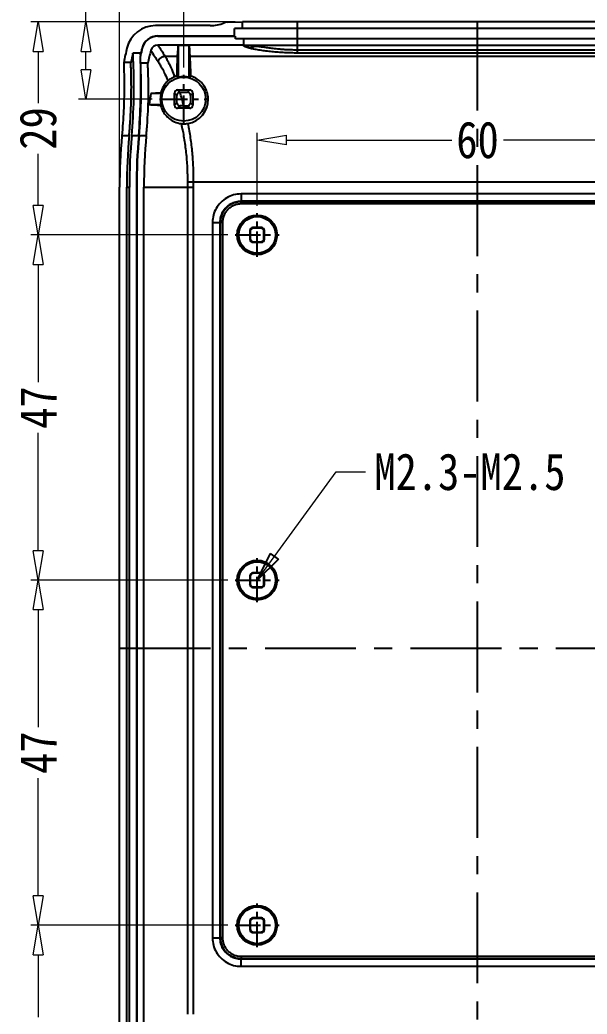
# Model space of a CAD drawing. Header units: millimetres. Extents: x 1786 to 4339, y -2795 to -1928.
# Drawn here: x 4205.6 to 4282.8, y -2714.4 to -2579 of the extents above; entities that cross this region are included whole.
import ezdxf

# ---------------------------------------------------------------- set-up
doc = ezdxf.new("R2010")
doc.units = ezdxf.units.MM
doc.linetypes.add('CENTER', pattern=[50.8, 31.75, -6.35, 6.35, -6.35])
doc.layers.add('06___PRT_ALL_SURFS', color=7, linetype='Continuous')
doc.layers.add('dim', color=3, linetype='Continuous', lineweight=9)
doc.styles.add('FFS', font='SIMFANG.TTF', dxfattribs={"width": 0.85})
doc.dimstyles.new('YanXiu', dxfattribs={"dimtxt": 2.5, "dimasz": 2.2, "dimexe": 1, "dimexo": 0.6, "dimgap": 0.66, "dimtad": 0, "dimzin": 9, "dimdsep": 46, "dimtxsty": 'FFS', "dimblk": 'CLOSEDBLANK', "dimcen": 0, "dimclrd": 256, "dimclre": 131, "dimclrt": 42, "dimazin": 2, "dimtfac": 1, "dimtofl": 0, "dimtmove": 0, "dimatfit": 3, "dimldrblk": 'CLOSEDBLANK', "dimfxl": 1, "dimlwd": 5, "dimlwe": 5, "dimarcsym": 0})

# ---------------------------------------------------------------- blocks, each defined once
blk = doc.blocks.new('_ClosedBlank')
at = {"color": 0, "linetype": 'ByBlock', "lineweight": -2}
for p, q in [((-1, 0.167), (0, 0)), ((-1, 0.167), (-1, -0.167)), ((0, 0), (-1, -0.167))]:
    blk.add_line(p, q, dxfattribs=at)
blk = doc.blocks.new('*D156')
at = {"layer": 'Defpoints', "color": 0}
for p in [(4376.18, -2577.08), (4354.86, -2587.58), (4364.88, -2587.58, 0)]:
    blk.add_point(p, dxfattribs=at)
at = {"layer": 'dim', "lineweight": 5}
for p, q in [((4354.86, -2577.08), (4354.86, -2573.08)), ((4354.86, -2583.58), (4354.86, -2581.08))]:
    blk.add_line(p, q, dxfattribs=at)
at = {"layer": 'dim', "color": 131, "lineweight": 5}
for p, q in [((4375.18, -2577.08), (4353.86, -2577.08)), ((4363.88, -2587.58), (4353.86, -2587.58))]:
    blk.add_line(p, q, dxfattribs=at)
at = {"layer": 'dim', "lineweight": 5, "xscale": 4, "yscale": 4, "zscale": 4}
for p, rotation in [((4354.86, -2577.08), 90), ((4354.86, -2587.58), 270)]:
    blk.add_blockref('_ClosedBlank', p, dxfattribs=dict(at, rotation=rotation))
at = {"layer": 'dim', "color": 42, "insert": (4354.86, -2566.77), "char_height": 5, "attachment_point": 5, "rotation": 90, "style": 'FFS'}
blk.add_mtext('10.5', dxfattribs=at)
blk = doc.blocks.new('*D157')
at = {"layer": 'Defpoints', "color": 0}
for p in [(4376.18, -2577.08), (4348.36, -2606.08), (4375.19, -2606.08, 0)]:
    blk.add_point(p, dxfattribs=at)
at = {"layer": 'dim', "color": 131, "lineweight": 5}
for p, q in [((4375.18, -2577.08), (4347.36, -2577.08)), ((4374.19, -2606.08), (4347.36, -2606.08))]:
    blk.add_line(p, q, dxfattribs=at)
at = {"layer": 'dim', "lineweight": 5}
for p, q in [((4348.36, -2581.08), (4348.36, -2588.13)), ((4348.36, -2602.08), (4348.36, -2595.03))]:
    blk.add_line(p, q, dxfattribs=at)
at = {"layer": 'dim', "lineweight": 5, "xscale": 4, "yscale": 4, "zscale": 4}
for p, rotation in [((4348.36, -2577.08), 90), ((4348.36, -2606.08), 270)]:
    blk.add_blockref('_ClosedBlank', p, dxfattribs=dict(at, rotation=rotation))
at = {"layer": 'dim', "color": 42, "insert": (4348.36, -2591.58), "char_height": 5, "attachment_point": 5, "rotation": 90, "style": 'FFS'}
blk.add_mtext('29', dxfattribs=at)
blk = doc.blocks.new('*D158')
at = {"layer": 'Defpoints', "color": 0}
for p in [(4375.19, -2606.08, 0), (4348.36, -2653.08), (4375.19, -2653.08, 0)]:
    blk.add_point(p, dxfattribs=at)
at = {"layer": 'dim', "color": 131, "lineweight": 5}
for p, q in [((4374.19, -2606.08), (4347.36, -2606.08)), ((4374.19, -2653.08), (4347.36, -2653.08))]:
    blk.add_line(p, q, dxfattribs=at)
at = {"layer": 'dim', "lineweight": 5}
for p, q in [((4348.36, -2610.08), (4348.36, -2626.12)), ((4348.36, -2649.08), (4348.36, -2633.04))]:
    blk.add_line(p, q, dxfattribs=at)
at = {"layer": 'dim', "lineweight": 5, "xscale": 4, "yscale": 4, "zscale": 4}
for p, rotation in [((4348.36, -2606.08), 90), ((4348.36, -2653.08), 270)]:
    blk.add_blockref('_ClosedBlank', p, dxfattribs=dict(at, rotation=rotation))
at = {"layer": 'dim', "color": 42, "insert": (4348.36, -2629.58), "char_height": 5, "attachment_point": 5, "rotation": 90, "style": 'FFS'}
blk.add_mtext('47', dxfattribs=at)
blk = doc.blocks.new('*D159')
at = {"layer": 'Defpoints', "color": 0}
for p in [(4375.19, -2653.08, 0), (4348.36, -2700.08), (4375.19, -2700.08, 0)]:
    blk.add_point(p, dxfattribs=at)
at = {"layer": 'dim', "color": 131, "lineweight": 5}
for p, q in [((4374.19, -2653.08), (4347.36, -2653.08)), ((4374.19, -2700.08), (4347.36, -2700.08))]:
    blk.add_line(p, q, dxfattribs=at)
at = {"layer": 'dim', "lineweight": 5}
for p, q in [((4348.36, -2657.08), (4348.36, -2673.12)), ((4348.36, -2696.08), (4348.36, -2680.04))]:
    blk.add_line(p, q, dxfattribs=at)
at = {"layer": 'dim', "lineweight": 5, "xscale": 4, "yscale": 4, "zscale": 4}
for p, rotation in [((4348.36, -2653.08), 90), ((4348.36, -2700.08), 270)]:
    blk.add_blockref('_ClosedBlank', p, dxfattribs=dict(at, rotation=rotation))
at = {"layer": 'dim', "color": 42, "insert": (4348.36, -2676.58), "char_height": 5, "attachment_point": 5, "rotation": 90, "style": 'FFS'}
blk.add_mtext('47', dxfattribs=at)
blk = doc.blocks.new('*D160')
at = {"layer": 'Defpoints', "color": 0}
for p in [(4375.19, -2700.08, 0), (4348.36, -2737.58), (4364.88, -2737.58, 0)]:
    blk.add_point(p, dxfattribs=at)
at = {"layer": 'dim', "color": 131, "lineweight": 5}
for p, q in [((4374.19, -2700.08), (4347.36, -2700.08)), ((4363.88, -2737.58), (4347.36, -2737.58))]:
    blk.add_line(p, q, dxfattribs=at)
at = {"layer": 'dim', "lineweight": 5}
for p, q in [((4348.36, -2704.08), (4348.36, -2712.57)), ((4348.36, -2733.58), (4348.36, -2725.09))]:
    blk.add_line(p, q, dxfattribs=at)
at = {"layer": 'dim', "lineweight": 5, "xscale": 4, "yscale": 4, "zscale": 4}
for p, rotation in [((4348.36, -2700.08), 90), ((4348.36, -2737.58), 270)]:
    blk.add_blockref('_ClosedBlank', p, dxfattribs=dict(at, rotation=rotation))
at = {"layer": 'dim', "color": 42, "insert": (4348.36, -2718.83), "char_height": 5, "attachment_point": 5, "rotation": 90, "style": 'FFS'}
blk.add_mtext('37.5', dxfattribs=at)
blk = doc.blocks.new('*D162')
at = {"layer": 'Defpoints', "color": 0}
for p in [(4438.18, -2593.16), (4378.18, -2603.1, 0), (4438.18, -2603.1, 0)]:
    blk.add_point(p, dxfattribs=at)
at = {"layer": 'dim', "color": 131, "lineweight": 5}
for p, q in [((4378.18, -2602.1), (4378.18, -2592.16)), ((4438.18, -2602.1), (4438.18, -2592.16))]:
    blk.add_line(p, q, dxfattribs=at)
at = {"layer": 'dim', "lineweight": 5}
for p, q in [((4382.18, -2593.16), (4404.66, -2593.16)), ((4434.18, -2593.16), (4411.69, -2593.16))]:
    blk.add_line(p, q, dxfattribs=at)
at = {"layer": 'dim', "lineweight": 5, "xscale": 4, "yscale": 4, "zscale": 4, "rotation": 180}
blk.add_blockref('_ClosedBlank', (4378.18, -2593.16), dxfattribs=at)
at = {"layer": 'dim', "lineweight": 5, "xscale": 4, "yscale": 4, "zscale": 4}
blk.add_blockref('_ClosedBlank', (4438.18, -2593.16), dxfattribs=at)
at = {"layer": 'dim', "color": 42, "insert": (4408.18, -2593.16), "char_height": 5, "attachment_point": 5, "style": 'FFS'}
blk.add_mtext('60', dxfattribs=at)
blk = doc.blocks.new('*D163')
at = {"layer": 'Defpoints', "color": 0}
for p in [(4448.18, -2571.93), (4368.18, -2584.28, 0), (4448.18, -2584.28, 0)]:
    blk.add_point(p, dxfattribs=at)
at = {"layer": 'dim', "color": 131, "lineweight": 5}
for p, q in [((4368.18, -2583.28), (4368.18, -2570.93)), ((4448.18, -2583.28), (4448.18, -2570.93))]:
    blk.add_line(p, q, dxfattribs=at)
at = {"layer": 'dim', "lineweight": 5}
for p, q in [((4372.18, -2571.93), (4404.66, -2571.93)), ((4444.18, -2571.93), (4411.69, -2571.93))]:
    blk.add_line(p, q, dxfattribs=at)
at = {"layer": 'dim', "lineweight": 5, "xscale": 4, "yscale": 4, "zscale": 4, "rotation": 180}
blk.add_blockref('_ClosedBlank', (4368.18, -2571.93), dxfattribs=at)
at = {"layer": 'dim', "lineweight": 5, "xscale": 4, "yscale": 4, "zscale": 4}
blk.add_blockref('_ClosedBlank', (4448.18, -2571.93), dxfattribs=at)
at = {"layer": 'dim', "color": 42, "insert": (4408.18, -2571.93), "char_height": 5, "attachment_point": 5, "style": 'FFS'}
blk.add_mtext('80', dxfattribs=at)
blk = doc.blocks.new('*D164')
at = {"layer": 'Defpoints', "color": 0}
for p in [(4456.9, -2565.43), (4359.45, -2599.58), (4456.9, -2599.58)]:
    blk.add_point(p, dxfattribs=at)
at = {"layer": 'dim', "color": 131, "lineweight": 5}
for p, q in [((4359.45, -2598.58), (4359.45, -2564.43)), ((4456.9, -2598.58), (4456.9, -2564.43))]:
    blk.add_line(p, q, dxfattribs=at)
at = {"layer": 'dim', "lineweight": 5}
for p, q in [((4363.45, -2565.43), (4400.34, -2565.43)), ((4452.9, -2565.43), (4416.01, -2565.43))]:
    blk.add_line(p, q, dxfattribs=at)
at = {"layer": 'dim', "lineweight": 5, "xscale": 4, "yscale": 4, "zscale": 4, "rotation": 180}
blk.add_blockref('_ClosedBlank', (4359.45, -2565.43), dxfattribs=at)
at = {"layer": 'dim', "lineweight": 5, "xscale": 4, "yscale": 4, "zscale": 4}
blk.add_blockref('_ClosedBlank', (4456.9, -2565.43), dxfattribs=at)
at = {"layer": 'dim', "color": 42, "insert": (4408.18, -2565.43), "char_height": 5, "attachment_point": 5, "style": 'FFS'}
blk.add_mtext('97.46', dxfattribs=at)
blk = doc.blocks.new('*u194')
at = {"color": 7, "linetype": 'Continuous'}
for p, q in [((-36.399, 84.75, 0), (-43.838, 84.75, 0)), ((-34.104, 85.213, 0), (-32, 85.25, 0)), ((-33.1, 83.35, 0), (-33.1, 84.35, 0)), ((33.1, 84.35, 0), (-33.1, 84.35, 0)), ((-32, 84.35, 0), (-32, 85.25, 0)), ((32, 85.25, 0), (-32, 85.25, 0)), ((-24.5, 81.063, 0), (-24.5, 85.25, 0)), ((-43.533, 83.35, 0), (-43.533, 83.322, 0)), ((-43.533, 83.35, 0), (-33.1, 83.35, 0)), ((-43.533, 83.322, 0), (-33.1, 83.322, 0)), ((-32.95, 82.95, 0), (-32.95, 83.322, 0)), ((32.95, 82.95, 0), (-32.95, 82.95, 0)), ((-31.827, 82.11, 0), (-31.827, 82.95, 0)), ((-45.667, 81.684, 0), (-45.64, 81.677, 0)), ((-31.827, 82.11, 0), (-43.508, 82.11, 0)), ((-40.75, 82.046, 0), (-40.75, 77.711, 0)), ((-39.25, 82.046, 0), (-40.75, 82.046, 0)), ((-39.25, 77.711, 0), (-39.25, 82.046, 0)), ((-31.749, 82.093, 0), (31.749, 82.093, 0)), ((-24.5, 81.468, 0), (24.5, 81.468, 0)), ((-45.914, 81, 0), (-46.914, 81, 0)), ((-45.904, 80.713, 0), (-45.914, 81, 0)), ((-45.876, 80.706, 0), (-45.899, 80.61, 0)), ((-45.894, 80.454, 0), (-45.899, 80.61, 0)), ((-45.864, 79.621, 0), (-45.894, 80.454, 0)), ((-42.549, 80.601, 0), (-40.877, 80.6, 0)), ((-39.123, 80.6, 0), (39.123, 80.6, 0)), ((-24.5, 81.063, 0), (24.5, 81.063, 0)), ((-47.2, 79.75, 0), (-48.173, 79.75, 0)), ((-44.888, 79.621, 0), (-45.864, 79.621, 0)), ((-40.51, 75.684, 0), (-40.826, 76, 0)), ((-40.826, 76, 0), (-39.174, 76, 0)), ((-39.49, 75.684, 0), (-39.174, 76, 0)), ((-43.085, 75.5, 0), (-44.469, 75.5, 0)), ((-41.25, 73.924, 0), (-41.25, 75.576, 0)), ((-40.93, 75.256, 0), (-41.25, 75.576, 0)), ((-40.51, 75.684, 0), (-39.49, 75.684, 0)), ((-39.073, 75.253, 0), (-38.75, 75.576, 0)), ((-38.75, 75.576, 0), (-38.75, 73.924, 0)), ((-44.71, 74, 0), (-43.085, 74, 0)), ((-40.92, 74.254, 0), (-41.25, 73.924, 0)), ((-40.486, 73.84, 0), (-40.826, 73.5, 0)), ((-39.174, 73.5, 0), (-40.826, 73.5, 0)), ((-39.991, 73.842, 0), (-39.516, 73.842, 0)), ((-39.516, 73.842, 0), (-39.174, 73.5, 0)), ((-39.087, 74.261, 0), (-38.75, 73.924, 0)), ((-47.432, 69.75, 0), (-48.418, 69.75, 0)), ((-46.126, 69.75, 0), (-47.077, 69.75, 0)), ((-45.09, 69.75, 0), (-46.082, 69.75, 0)), ((-48.73, -63.25, 0), (-48.73, 62.75, 0)), ((-47.748, -63.25, 0), (-47.748, 62.75, 0)), ((-47.748, 62.75, 0), (-47.394, 62.75, 0)), ((-47.394, -63.25, 0), (-47.394, 62.75, 0)), ((-46.447, 62.75, 0), (-46.447, -63.25, 0)), ((-46.403, 62.75, 0), (-46.447, 62.75, 0)), ((-46.403, 62.75, 0), (-46.403, -63.25, 0)), ((-45.415, -63.25, 0), (-45.415, 62.75, 0)), ((-45.415, 62.75, 0), (-38.7, 62.75, 0)), ((-39.501, 62.75, 0), (-39.501, -49.843, 0)), ((-39.498, 63.47, 0), (-38.696, 63.461, 0)), ((-38.7, 62.75, 0), (-38.7, -49.843, 0)), ((-38.696, 63.461, 0), (38.696, 63.46, 0)), ((-32.2, 61.83, 0), (-32.2, 60.831, 0)), ((32.2, 61.83, 0), (-32.2, 61.83, 0)), ((-32.2, 60.831, 0), (-32.2, 60.765, 0)), ((32.2, 60.831, 0), (-32.2, 60.831, 0)), ((-32.2, 60.465, 0), (-32.2, 60.765, 0)), ((32.2, 60.765, 0), (-32.2, 60.765, 0)), ((32.2, 60.465, 0), (-32.2, 60.465, 0)), ((-36.08, 57.95, 0), (-36.08, -39.45, 0)), ((-36.08, 57.95, 0), (-35.081, 57.95, 0)), ((-35.081, 57.95, 0), (-35.081, -39.45, 0)), ((-35.081, 57.95, 0), (-35.015, 57.95, 0)), ((-35.015, 57.95, 0), (-35.015, -39.45, 0)), ((-34.715, 57.95, 0), (-35.015, 57.95, 0)), ((-34.715, 57.95, 0), (-34.715, -39.45, 0)), ((-30.589, 57.25, 0), (-30.519, 57.18, 0)), ((-29.481, 57.18, 0), (-30.519, 57.18, 0)), ((-29.411, 57.25, 0), (-29.481, 57.18, 0)), ((-31, 56.839, 0), (-30.93, 56.769, 0)), ((-31, 55.661, 0), (-30.93, 55.731, 0)), ((-30.93, 56.769, 0), (-30.93, 55.731, 0)), ((-29, 56.839, 0), (-29.07, 56.769, 0)), ((-29.07, 55.731, 0), (-29.07, 56.769, 0)), ((-29, 55.661, 0), (-29.07, 55.731, 0)), ((-30.589, 55.25, 0), (-30.519, 55.32, 0)), ((-30.519, 55.32, 0), (-29.481, 55.32, 0)), ((-29.411, 55.25, 0), (-29.481, 55.32, 0)), ((-31, 9.839, 0), (-30.93, 9.769, 0)), ((-30.93, 9.769, 0), (-30.93, 8.731, 0)), ((-30.589, 10.25, 0), (-30.519, 10.18, 0)), ((-29.481, 10.18, 0), (-30.519, 10.18, 0)), ((-29.411, 10.25, 0), (-29.481, 10.18, 0)), ((-29, 9.839, 0), (-29.07, 9.769, 0)), ((-29.07, 8.731, 0), (-29.07, 9.769, 0)), ((-31, 8.661, 0), (-30.93, 8.731, 0)), ((-30.589, 8.25, 0), (-30.519, 8.32, 0)), ((-30.519, 8.32, 0), (-29.481, 8.32, 0)), ((-29.411, 8.25, 0), (-29.481, 8.32, 0)), ((-29, 8.661, 0), (-29.07, 8.731, 0)), ((-31, -37.161, 0), (-30.93, -37.231, 0)), ((-30.93, -37.231, 0), (-30.93, -38.269, 0)), ((-30.589, -36.75, 0), (-30.519, -36.82, 0)), ((-29.481, -36.82, 0), (-30.519, -36.82, 0)), ((-29.411, -36.75, 0), (-29.481, -36.82, 0)), ((-29, -37.161, 0), (-29.07, -37.231, 0)), ((-29.07, -38.269, 0), (-29.07, -37.231, 0)), ((-31, -38.339, 0), (-30.93, -38.269, 0)), ((-30.589, -38.75, 0), (-30.519, -38.68, 0)), ((-30.519, -38.68, 0), (-29.481, -38.68, 0)), ((-29.411, -38.75, 0), (-29.481, -38.68, 0)), ((-29, -38.339, 0), (-29.07, -38.269, 0)), ((-36.08, -39.45, 0), (-35.081, -39.45, 0)), ((-35.081, -39.45, 0), (-35.015, -39.45, 0)), ((-34.715, -39.45, 0), (-35.015, -39.45, 0)), ((-32.2, -41.965, 0), (32.2, -41.965, 0)), ((-32.2, -41.965, 0), (-32.2, -42.265, 0)), ((-32.2, -42.265, 0), (32.2, -42.265, 0)), ((-32.2, -42.331, 0), (-32.2, -42.265, 0)), ((-32.2, -42.331, 0), (32.2, -42.331, 0)), ((-32.2, -43.33, 0), (-32.2, -42.331, 0)), ((-32.2, -43.33, 0), (32.2, -43.33, 0))]:
    blk.add_line(p, q, dxfattribs=at)
at = {"color": 1, "linetype": 'CENTER', "ltscale": 0.389839}
for p, q in [((0, -85.25), (0, 85.25)), ((-48.73, 0), (48.73, 0))]:
    blk.add_line(p, q, dxfattribs=at)
at = {"color": 1, "linetype": 'CENTER', "ltscale": 0.12}
for p, q in [((-40, 71.45), (-40, 78.05)), ((-43.3, 74.75), (-36.7, 74.75))]:
    blk.add_line(p, q, dxfattribs=at)
at = {"color": 1, "linetype": 'CENTER', "ltscale": 0.108385}
for p, q in [((-30, 53.269), (-30, 59.231)), ((-32.981, 56.25), (-27.019, 56.25)), ((-30, 6.269), (-30, 12.231)), ((-32.981, 9.25), (-27.019, 9.25)), ((-30, -40.731), (-30, -34.769)), ((-32.981, -37.75), (-27.019, -37.75))]:
    blk.add_line(p, q, dxfattribs=at)
at = {"color": 7, "linetype": 'Continuous'}
for centre, radius in [((-40, 74.75, 0), 3), ((-30, 56.25, 0), 2.71), ((-30, 9.25, 0), 2.71), ((-30, -37.75, 0), 2.71)]:
    blk.add_circle(centre, radius, dxfattribs=at)
for centre, radius, start, end in [((-43.838, 80.75, 0), 4, 90.0008, 166.2992), ((-36.399, 89.75, 0), 5, 270, 292.66658), ((-34.087, 84.213, 0), 1, 91, 112.66652), ((-43.533, 81.15, 0), 2.2, 90.00001, 165.95145), ((-43.531, 81.148, 0), 2.174, 90.04163, 165.90977), ((30, 62.75, 0), 80, 166.29975, 167.7311), ((30, 62.75, 0), 78, 165.95145, 166.68592), ((30, 62.75, 0), 77.972, 165.95145, 166.68594), ((30, 62.75, 0), 76.765, 165.97513, 167.30457), ((-43.508, 81.112, 0), 0.999, 89.99744, 165.99083), ((591.042, 503.569, 0), 762.988, 213.598609, 213.732746), ((638.638, 514.479, 0), 807.63, 212.367969, 212.49487), ((-26.194, 106.962, 0), 25.482, 257.22882, 257.40997), ((-32.74, 86.519, 0), 5.149, 290.50724, 298.09456), ((30, 62.75, 0), 79.05, 166.65191, 167.58132), ((-156.46, 74.708, 0), 109.726, 2.82965, 3.28735), ((-118.008, 76.683, 0), 71.223, 2.47948, 2.76965), ((-38.31, 80.986, 0), 7.598, 182.06585, 182.8427), ((-121.417, 76.429, 0), 74.64, 354.86609, 2.56119), ((-135.864, 77.046, 0), 90.035, 355.35174, 1.39861), ((-117.229, 76.245, 0), 71.443, 354.78357, 2.22496), ((-122.133, 76.139, 0), 76.348, 2.16168, 2.61344), ((-39.879, 74.732, 0), 3.365, 132.43596, 165.60543), ((-40.001, 74.678, 0), 3.342, 106.84018, 111.66689), ((-47.148, 69.487, 0), 10.42, 52.11731, 53.63168), ((-40, 74.75, 0), 3.054, 75.78444, 104.21556), ((-32.779, 69.39, 0), 10.541, 126.37703, 127.87398), ((30, 62.75, 0), 75.553, 170.28447, 171.43665), ((-40, 74.75, 0), 3.175, 166.33445, 193.66555), ((-34.86, 81.964, 0), 10.46, 217.68646, 218.16544), ((-296.326, 72.214, 0), 255.414, 0.45757, 0.68244), ((-79.131, 63.725, 0), 40.426, 14.49262, 17.20612), ((-39.993, 74.708, 0), 3.324, 279.53838, 0.72689), ((-34.871, 67.544, 0), 10.447, 141.83402, 142.39101), ((-39.993, 24.307, 0), 49.535, 89.99702, 90.56984), ((30, 62.75, 0), 78.73, 174.899, 180), ((30, 62.75, 0), 77.748, 174.8344, 180), ((30, 62.75, 0), 77.394, 174.81074, 180), ((30, 62.75, 0), 76.447, 174.74625, 180), ((30, 62.75, 0), 76.403, 174.74324, 180), ((30, 62.75, 0), 75.415, 174.67417, 180), ((30, 62.75, 0), 69.501, 179.40676, 180), ((30, 62.75, 0), 68.7, 179.40737, 180)]:
    blk.add_arc(centre, radius, start, end, dxfattribs=at)
for centre, major_axis, ratio, start_param, end_param in [((-40.705, 49.75, 0), (0, 32.4), 0.0174551, 0.0803333, 0.3105218), ((-39.295, 49.75, 0), (0, 32.4), 0.0174551, -0.3105218, -0.0803333), ((-40.781, 63.461, 0), (0, 18), 0.0174551, 0.3105218, 0.6420646), ((-39.219, 63.461, 0), (0, 18), 0.0174551, -0.6420646, -0.3105218), ((-40.826, 75.576, 0), (0.3, -0.3), 0.9996955, 2.3563468, 3.9268385), ((-39.174, 75.576, 0), (0.3, 0.3), 0.9996955, -0.7852459, 0.7852459), ((-38.836, 63.461, 0), (0, 18), 0.0174551, 0.8564932, 0.9273152), ((-40.826, 73.924, 0), (0.3, 0.3), 0.9996955, -3.9268385, -2.3563468), ((-39.174, 73.924, 0), (0.3, -0.3), 0.9996955, -0.7852459, 0.7852459), ((-30.519, 56.769, 0), (0.291, -0.291), 0.9996955, 2.3563468, 3.9268385), ((-29.481, 56.769, 0), (0.291, 0.291), 0.9996955, -0.7852459, 0.7852459), ((-30.519, 55.731, 0), (0.291, 0.291), 0.9996955, 2.3563468, 3.9268385), ((-29.481, 55.731, 0), (0.291, -0.291), 0.9996955, -0.7852459, 0.7852459), ((-30.519, 9.769, 0), (0.291, -0.291), 0.9996955, 2.3563468, 3.9268385), ((-29.481, 9.769, 0), (0.291, 0.291), 0.9996955, -0.7852459, 0.7852459), ((-30.519, 8.731, 0), (0.291, 0.291), 0.9996955, 2.3563468, 3.9268385), ((-29.481, 8.731, 0), (0.291, -0.291), 0.9996955, -0.7852459, 0.7852459), ((-30.519, -37.231, 0), (-0.291, 0.291), 0.9996955, -0.7852459, 0.7852459), ((-29.481, -37.231, 0), (0.291, 0.291), 0.9996955, -0.7852459, 0.7852459), ((-30.519, -38.269, 0), (0.291, 0.291), 0.9996955, -3.9268385, -2.3563468), ((-29.481, -38.269, 0), (-0.291, 0.291), 0.9996955, -3.9268385, -2.3563468)]:
    blk.add_ellipse(centre, major_axis=major_axis, ratio=ratio, start_param=start_param, end_param=end_param, dxfattribs=at)
for points, start_tangent, end_tangent in [([(-31.749, 82.093, 0), (-31.764, 82.091, 0), (-31.789, 82.086, 0), (-31.811, 82.08, 0), (-31.829, 82.073, 0), (-31.844, 82.064, 0), (-31.853, 82.046, 0), (-31.849, 82.031, 0), (-31.833, 82.012, 0), (-31.82, 82.002, 0), (-31.802, 81.989, 0), (-31.779, 81.976, 0), (-31.749, 81.96, 0), (-31.712, 81.943, 0), (-31.666, 81.923, 0), (-31.61, 81.901, 0), (-31.541, 81.875, 0), (-31.458, 81.847, 0), (-31.359, 81.815, 0), (-31.24, 81.78, 0), (-31.1, 81.74, 0), (-30.927, 81.694, 0)], (-0.9912913, -0.1316877), (0.9681439, -0.2503943)), ([(-31.751, 82.093, 0), (-31.736, 82.091, 0), (-31.716, 82.089, 0), (-31.69, 82.087, 0), (-31.658, 82.084, 0), (-31.619, 82.081, 0), (-31.573, 82.078, 0), (-31.518, 82.074, 0), (-31.454, 82.069, 0), (-31.38, 82.063, 0), (-31.292, 82.056, 0), (-31.188, 82.048, 0), (-31.066, 82.038, 0), (-30.922, 82.026, 0), (-30.751, 82.012, 0), (-30.551, 81.996, 0), (-30.315, 81.976, 0)], (0.9916223, -0.1291714), (0.9965333, -0.083195)), ([(-30.927, 81.694, 0), (-30.338, 81.566, 0), (-29.623, 81.444, 0), (-28.845, 81.335, 0), (-28.022, 81.241, 0), (-27.17, 81.165, 0), (-26.296, 81.109, 0), (-25.405, 81.075, 0), (-24.5, 81.063, 0)], (0.9681754, -0.2502728), (1, -0.0000028)), ([(-30.315, 81.976, 0), (-29.963, 81.944, 0), (-29.621, 81.906, 0), (-29.282, 81.864, 0), (-28.94, 81.819, 0), (-28.587, 81.772, 0), (-28.228, 81.725, 0), (-27.867, 81.679, 0), (-27.476, 81.634, 0), (-27.025, 81.588, 0), (-26.509, 81.544, 0), (-25.922, 81.506, 0), (-25.255, 81.479, 0), (-24.5, 81.468, 0)], (0.9965296, -0.0832388), (1, -0.0000066)), ([(-43.487, 79.867, 0), (-43.286, 80.231, 0), (-42.953, 80.491, 0), (-42.548, 80.6, 0)], (0.2927343, 0.9561938), (0.9981231, 0.0612397)), ([(-42.549, 80.601, 0), (-42.285, 80.143, 0), (-41.98, 79.542, 0), (-41.632, 78.768, 0), (-41.235, 77.784, 0)], (0.5273573, -0.8496436), (0.355915, -0.9345183)), ([(-48.173, 79.75, 0), (-48.168, 79.605, 0), (-48.152, 79.149, 0), (-48.132, 78.399, 0), (-48.116, 77.396, 0), (-48.114, 76.169, 0), (-48.135, 74.747, 0), (-48.189, 73.171, 0), (-48.283, 71.488, 0), (-48.418, 69.75, 0)], (0.0366507, -0.9993281), (-0.0889117, -0.9960395)), ([(-47.432, 69.75, 0), (-47.285, 71.657, 0), (-47.188, 73.507, 0), (-47.141, 75.234, 0), (-47.131, 76.759, 0), (-47.147, 78.027, 0), (-47.171, 78.97, 0), (-47.193, 79.554, 0), (-47.2, 79.75, 0)], (0.0900346, 0.9959386), (-0.0405697, 0.9991767)), ([(-45.09, 69.75, 0), (-44.936, 71.706, 0), (-44.842, 73.598, 0), (-44.801, 75.356, 0), (-44.803, 76.9, 0), (-44.83, 78.166, 0), (-44.864, 79.088, 0), (-44.888, 79.621, 0)], (0.0928194, 0.995683), (-0.0494702, 0.9987756)), ([(-43.487, 79.867, 0), (-43.218, 79.434, 0), (-42.908, 78.867, 0), (-42.553, 78.139, 0), (-42.15, 77.216, 0)], (0.5552866, -0.8316591), (0.3821775, -0.9240889)), ([(-41.235, 77.784, 0), (-41.504, 77.662, 0), (-41.757, 77.516, 0), (-41.974, 77.363, 0), (-42.15, 77.216, 0)], (-0.9293414, -0.3692216), (-0.7384459, -0.6743127)), ([(-36.67, 74.75, 0), (-36.832, 75.728, 0), (-37.21, 76.517, 0), (-37.727, 77.129, 0), (-38.348, 77.584, 0), (-39.03, 77.877, 0)], (-0.014053, 0.9999013), (-0.9571158, 0.2897057)), ([(-43.138, 75.569, 0), (-43.632, 75.546, 0), (-44.076, 75.523, 0), (-44.469, 75.5, 0)], (-0.9990575, -0.0434056), (-0.9979783, -0.0635559)), ([(-40.51, 75.684, 0), (-40.671, 75.652, 0), (-40.807, 75.56, 0), (-40.899, 75.421, 0), (-40.93, 75.256, 0)], (-1, 0), (0.0118773, -0.9999295)), ([(-39.073, 75.253, 0), (-39.093, 75.391, 0), (-39.154, 75.512, 0), (-39.247, 75.605, 0), (-39.363, 75.664, 0), (-39.49, 75.684, 0)], (0.0151325, 0.9998855), (-1, 0)), ([(-44.71, 74, 0), (-44.258, 73.973, 0), (-43.736, 73.946, 0), (-43.147, 73.92, 0)], (0.9978793, -0.0650914), (0.9991237, -0.0418553)), ([(-43.147, 73.92, 0), (-42.884, 73.21, 0), (-42.485, 72.597, 0), (-41.946, 72.074, 0), (-41.244, 71.659, 0), (-40.343, 71.409, 0)], (0.2394251, -0.9709148), (0.9916518, -0.1289444)), ([(-40.92, 74.254, 0), (-40.894, 74.112, 0), (-40.828, 73.999, 0), (-40.737, 73.915, 0), (-40.62, 73.859, 0), (-40.486, 73.84, 0)], (0.0079153, -0.9999687), (0.9999485, 0.0101527)), ([(-39.516, 73.842, 0), (-39.361, 73.871, 0), (-39.222, 73.958, 0), (-39.124, 74.094, 0), (-39.087, 74.261, 0)], (1, 0), (0.0130896, 0.9999143)), ([(-40.343, 71.409, 0), (-40.076, 71.387, 0), (-39.764, 71.392, 0), (-39.443, 71.429, 0)], (0.9916518, -0.1289444), (0.985963, 0.166964)), ([(-40.343, 71.409, 0), (-39.965, 69.457, 0), (-39.692, 67.459, 0), (-39.536, 65.455, 0), (-39.498, 63.47, 0)], (0.2167289, -0.9762318), (-0.01028, -0.9999472)), ([(-39.443, 71.429, 0), (-39.106, 69.463, 0), (-38.866, 67.46, 0), (-38.728, 65.452, 0), (-38.696, 63.461, 0)], (0.1924492, -0.9813069), (-0.0096943, -0.999953)), ([(-46.082, 69.75, 0), (-46.097, 69.747, 0), (-46.111, 69.748, 0), (-46.126, 69.75, 0)], (-0.9937445, 0.1116773), (-0.9959237, 0.0902001)), ([(-32.2, 61.83, 0), (-33.209, 61.699, 0), (-34.126, 61.319, 0), (-34.942, 60.688, 0), (-35.573, 59.868, 0), (-35.951, 58.95, 0), (-36.08, 57.95, 0)], (-0.9999999, -0.0003281), (-0.0004792, -0.9999999)), ([(-32.2, 60.831, 0), (-32.955, 60.733, 0), (-33.628, 60.453, 0), (-34.236, 59.982, 0), (-34.707, 59.371, 0), (-34.985, 58.698, 0), (-35.081, 57.95, 0)], (-1, -0.0001225), (-0.0001261, -1)), ([(-32.2, 60.765, 0), (-32.655, 60.73, 0), (-33.143, 60.606, 0), (-33.642, 60.367, 0), (-34.113, 60.008, 0), (-34.497, 59.573, 0), (-34.768, 59.108, 0), (-34.951, 58.556, 0), (-35.015, 57.95, 0)], (-1, 0.0000193), (-0.000125, -1)), ([(-32.2, 60.465, 0), (-32.608, 60.434, 0), (-33.042, 60.323, 0), (-33.486, 60.111, 0), (-33.909, 59.789, 0), (-34.254, 59.397, 0), (-34.496, 58.982, 0), (-34.659, 58.491, 0), (-34.715, 57.95, 0)], (-1, 0.0000438), (-0.0002567, -1)), ([(-36.08, -39.45, 0), (-35.949, -40.459, 0), (-35.569, -41.376, 0), (-34.938, -42.192, 0), (-34.118, -42.823, 0), (-33.2, -43.201, 0), (-32.2, -43.33, 0)], (0.0003281, -0.9999999), (0.9999999, -0.0004792)), ([(-35.081, -39.45, 0), (-34.983, -40.205, 0), (-34.703, -40.878, 0), (-34.232, -41.486, 0), (-33.621, -41.957, 0), (-32.948, -42.235, 0), (-32.2, -42.331, 0)], (0.0001225, -1), (1, -0.0001261)), ([(-35.015, -39.45, 0), (-34.98, -39.905, 0), (-34.856, -40.393, 0), (-34.617, -40.892, 0), (-34.258, -41.363, 0), (-33.823, -41.747, 0), (-33.358, -42.018, 0), (-32.806, -42.201, 0), (-32.2, -42.265, 0)], (-0.0000193, -1), (1, -0.000125)), ([(-34.715, -39.45, 0), (-34.684, -39.858, 0), (-34.573, -40.292, 0), (-34.361, -40.736, 0), (-34.039, -41.159, 0), (-33.647, -41.504, 0), (-33.232, -41.746, 0), (-32.741, -41.909, 0), (-32.2, -41.965, 0)], (-0.0000438, -1), (1, -0.0002567))]:
    blk.add_spline(points, degree=3, dxfattribs=dict(at, start_tangent=start_tangent, end_tangent=end_tangent))
at = {"layer": '06___PRT_ALL_SURFS', "color": 7, "linetype": 'Continuous'}
for p, q in [((-29.411, 57.25, 0), (-30.589, 57.25, 0)), ((-31, 56.839, 0), (-31, 55.661, 0)), ((-29, 55.661, 0), (-29, 56.839, 0)), ((-30.589, 55.25, 0), (-29.411, 55.25, 0)), ((-31, 9.839, 0), (-31, 8.661, 0)), ((-29.411, 10.25, 0), (-30.589, 10.25, 0)), ((-29, 8.661, 0), (-29, 9.839, 0)), ((-30.589, 8.25, 0), (-29.411, 8.25, 0)), ((-31, -37.161, 0), (-31, -38.339, 0)), ((-29.411, -36.75, 0), (-30.589, -36.75, 0)), ((-29, -38.339, 0), (-29, -37.161, 0)), ((-30.589, -38.75, 0), (-29.411, -38.75, 0))]:
    blk.add_line(p, q, dxfattribs=at)
for centre in [(-30, 56.25, 0), (-30, 9.25, 0), (-30, -37.75, 0)]:
    blk.add_circle(centre, 2.5, dxfattribs=at)
for centre, major_axis, start_param, end_param in [((-30.588, 56.838, 0), (0.291, -0.291), 2.3563468, 3.9268385), ((-29.412, 56.838, 0), (0.291, 0.291), -0.7852459, 0.7852459), ((-30.588, 55.662, 0), (0.291, 0.291), 2.3563468, 3.9268385), ((-29.412, 55.662, 0), (0.291, -0.291), -0.7852459, 0.7852459), ((-30.588, 9.838, 0), (0.291, -0.291), 2.3563468, 3.9268385), ((-29.412, 9.838, 0), (0.291, 0.291), -0.7852459, 0.7852459), ((-30.588, 8.662, 0), (0.291, 0.291), 2.3563468, 3.9268385), ((-29.412, 8.662, 0), (0.291, -0.291), -0.7852459, 0.7852459), ((-30.588, -37.162, 0), (-0.291, 0.291), -0.7852459, 0.7852459), ((-29.412, -37.162, 0), (0.291, 0.291), -0.7852459, 0.7852459), ((-30.588, -38.338, 0), (0.291, 0.291), -3.9268385, -2.3563468), ((-29.412, -38.338, 0), (0.291, -0.291), -0.7852459, 0.7852459)]:
    blk.add_ellipse(centre, major_axis=major_axis, ratio=0.9996955, start_param=start_param, end_param=end_param, dxfattribs=at)
at = {"layer": 'dim', "color": 42, "insert": (-14.045, 23.976, 0), "char_height": 5, "attachment_point": 4, "style": 'FFS'}
blk.add_mtext('M2.3-M2.5', dxfattribs=at)
at = {"layer": 'dim'}
for base, p2, override, picture, middle in [((-53.313, 74.75, 0), (-43.3, 74.75), {"dimtxt": 5, "dimasz": 4, "dimexe": 0.9995, "dimexo": 0.9995, "dimgap": 0.9995, "dimzin": 8}, '*D156', (-53.313, 95.556, 0)), ((-59.813, 56.25, 0), (-32.981, 56.25), {"dimtxt": 5, "dimasz": 4, "dimexe": 0.9995, "dimexo": 0.9995, "dimgap": 0.9995, "dimzin": 8, "dimtmove": 1}, '*D157', (-59.813, 70.75, 0))]:
    dim = blk.add_linear_dim(base=base, p1=(-32, 85.25, 0), p2=p2, angle=90, dimstyle='YanXiu', override=override, dxfattribs=at)
    dim.commit()
    dim.dimension.update_dxf_attribs({"geometry": picture, "text_midpoint": middle, "dimtype": 128, "insert": (-4408.175, 2662.329)})
for base, p1, p2, picture, middle in [((48.73, 96.899, 0), (-48.73, 62.75, 0), (48.73, 62.75, 0), '*D164', (0, 96.899, 0)), ((40, 90.399, 0), (-40, 78.05), (40, 78.05), '*D163', (0, 90.399, 0)), ((30, 69.173, 0), (-30, 59.231), (30, 59.231), '*D162', (0, 69.173, 0))]:
    dim = blk.add_linear_dim(base=base, p1=p1, p2=p2, dimstyle='YanXiu', override={"dimtxt": 5, "dimasz": 4, "dimexe": 0.9995, "dimexo": 0.9995, "dimgap": 0.9995, "dimzin": 8}, dxfattribs=at)
    dim.commit()
    dim.dimension.update_dxf_attribs({"geometry": picture, "text_midpoint": middle, "insert": (-4408.175, 2662.329)})
for base, p1, p2, picture, middle in [((-59.813, 9.25, 0), (-32.981, 56.25), (-32.981, 9.25), '*D158', (-59.813, 32.75, 0)), ((-59.813, -37.75, 0), (-32.981, 9.25), (-32.981, -37.75), '*D159', (-59.813, -14.25, 0)), ((-59.813, -75.25, 0), (-32.981, -37.75), (-43.3, -75.25), '*D160', (-59.813, -56.5, 0))]:
    dim = blk.add_linear_dim(base=base, p1=p1, p2=p2, angle=90, dimstyle='YanXiu', override={"dimtxt": 5, "dimasz": 4, "dimexe": 0.9995, "dimexo": 0.9995, "dimgap": 0.9995, "dimzin": 8, "dimtmove": 1}, dxfattribs=at)
    dim.commit()
    dim.dimension.update_dxf_attribs({"geometry": picture, "text_midpoint": middle, "insert": (-4408.175, 2662.329)})
at = {"layer": 'dim', "annotation_type": 0, "has_hookline": 1, "hookline_direction": 0, "text_width": 27.551}
blk.add_leader([(-30, 9.25, 0), (-19.244, 23.976, 0), (-15.244, 23.976, 0)], dimstyle='YanXiu', override={"dimtxt": 6, "dimasz": 4, "dimexe": 1.1994, "dimexo": 1.1994, "dimgap": 1.1994}, dxfattribs=at)
blk = doc.blocks.new('*u211')
blk.add_blockref('*u194', (161.06, 130.653))

msp = doc.modelspace()

# ---------------------------------------------------------------- block references
msp.add_blockref('*u211', (4106.85, -2795.17))

doc.saveas('drawing.dxf')
